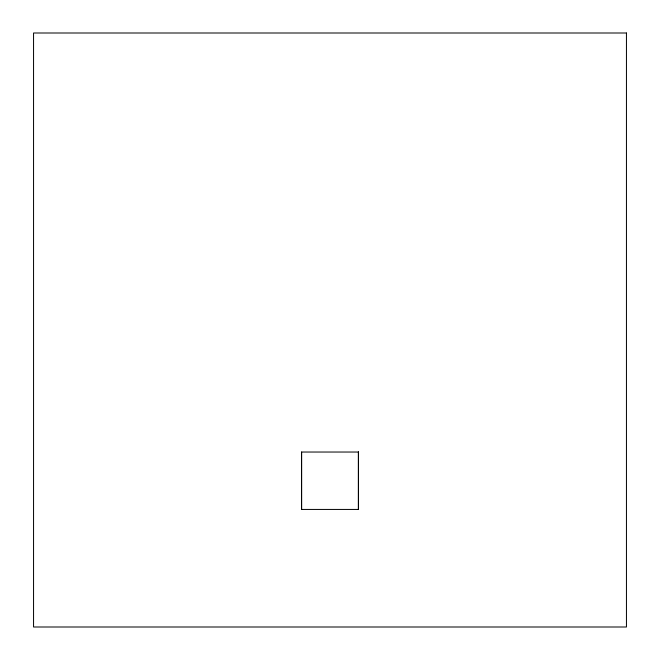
<?xml version="1.0" encoding="UTF-8"?>
<svg xmlns="http://www.w3.org/2000/svg" width="660" height="660" viewBox="0 0 660 660"><rect width="100%" height="100%" fill="white"/><g stroke="black" fill="none" stroke-linecap="round" stroke-linejoin="round"><path stroke-width="0.99" d="M358.363 452.034L358.363 509.438M301.637 452.034L301.637 509.438M626.447 33L33.553 33L33.553 627L626.447 627L626.447 33M358.479 452.034L301.521 452.034L301.521 509.438L358.479 509.438L358.479 452.034"/></g></svg>
